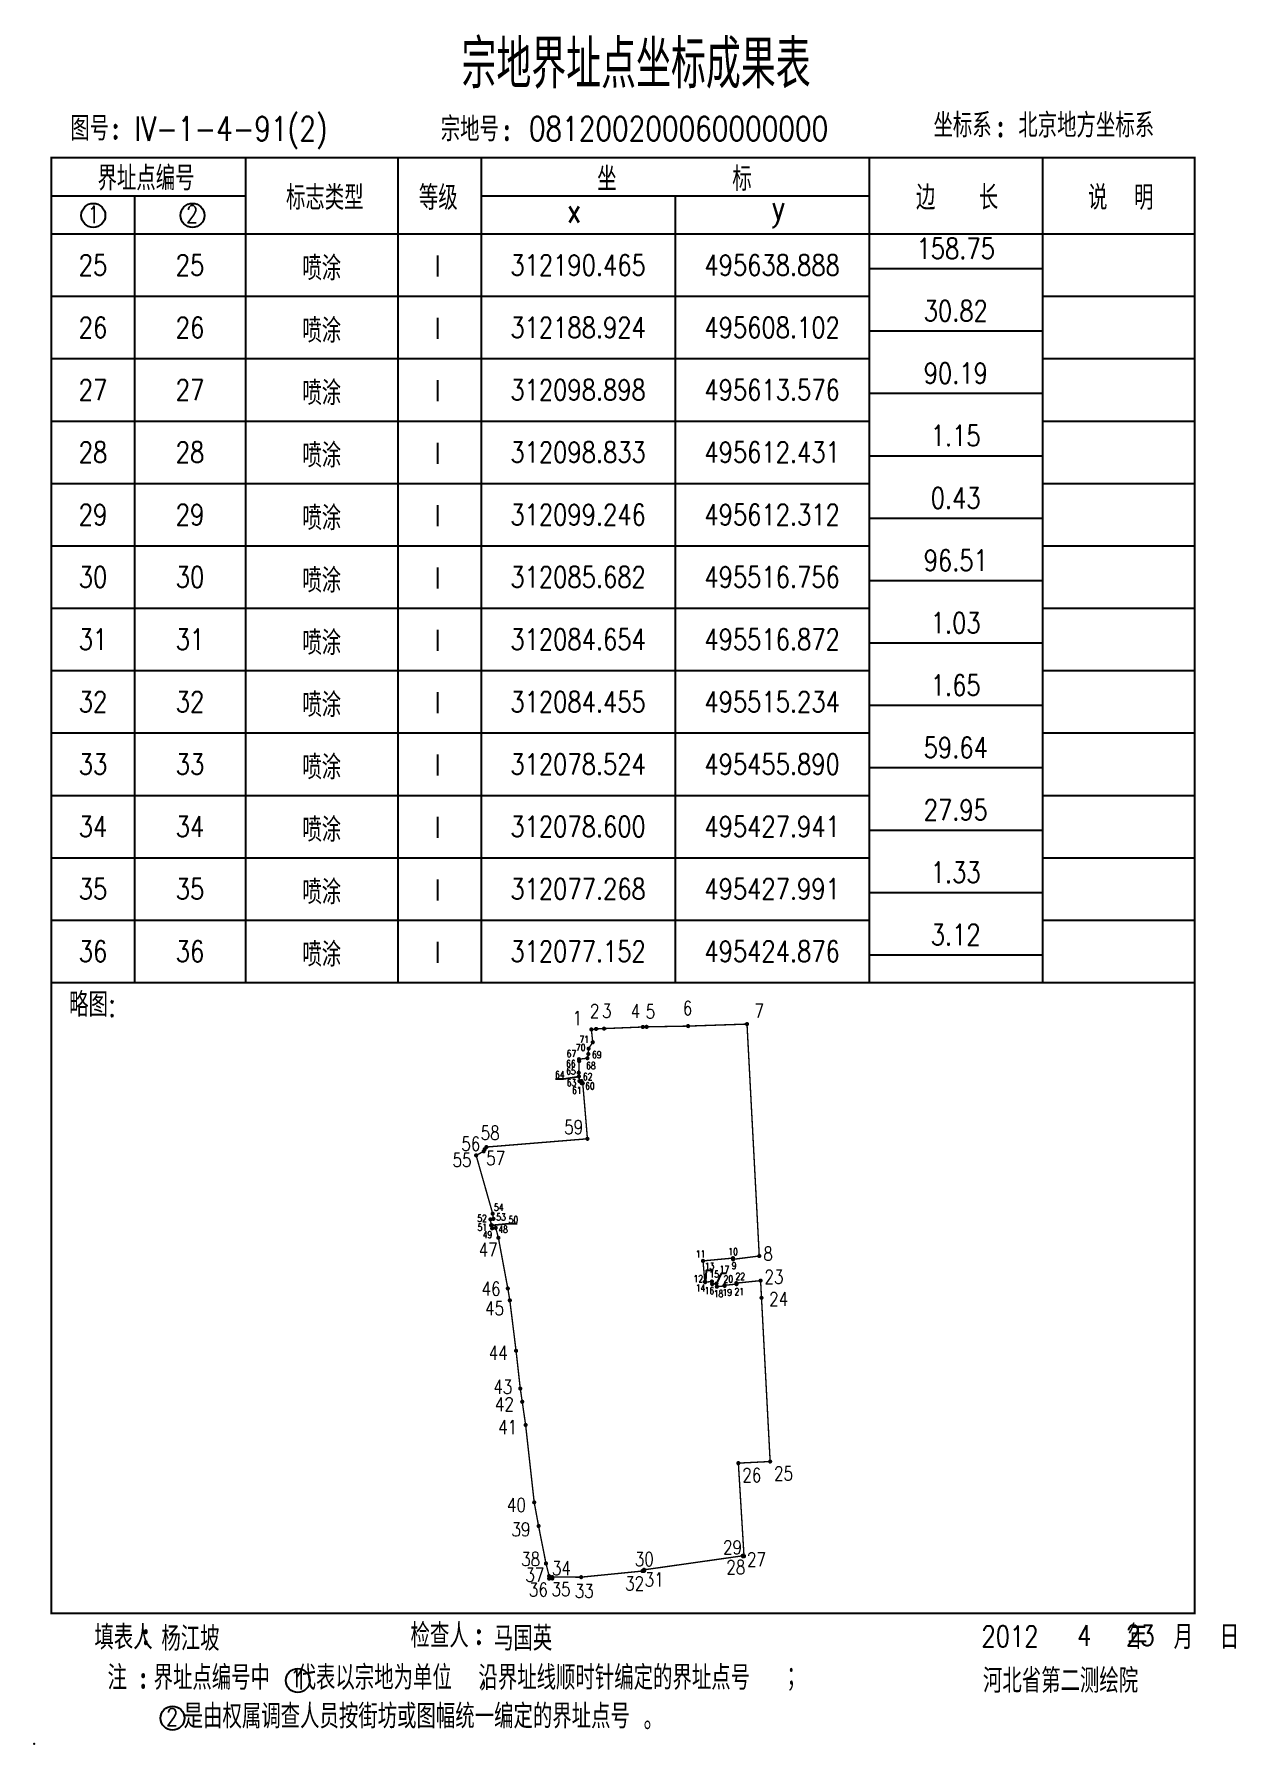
# Model space of a CAD drawing. Extents: x -9390 to -4743, y 24196 to 25839.
# Drawn here: x -6157.4 to -5984, y 24332.9 to 24579.6 of the extents above; entities that cross this region are included whole.
import ezdxf
from ezdxf.enums import TextEntityAlignment as Align

# ---------------------------------------------------------------- set-up
doc = ezdxf.new("R2010")
doc.units = 0
doc.header["$MEASUREMENT"] = 0
doc.layers.get('0').update_dxf_attribs({"linetype": 'CONTINUOUS'})
doc.layers.add('JZD', color=1, linetype='CONTINUOUS')
doc.layers.add('ZJ', color=7, linetype='CONTINUOUS')
doc.styles.add('1', font='romand.shx', dxfattribs={"width": 0.8, "bigfont": 'hzfs.shx'})
doc.styles.add('HZ', font='rs', dxfattribs={"width": 0.8, "bigfont": 'hztxt'})
doc.styles.add('KHZ', font='rd.shx', dxfattribs={"width": 0.8, "bigfont": 'khz.shx'})

msp = doc.modelspace()

# ---------------------------------------------------------------- linework, layer by layer
at = {"linetype": 'CONTINUOUS', "const_width": 0.3, "flags": 128}
msp.add_lwpolyline([(-6154.9, 24561.76), (-6154.9, 24351.76), (-5989.9, 24351.76), (-5989.9, 24561.76)], close=True, dxfattribs=at)
msp.add_lwpolyline([(-6154.9, 24561.76), (-6154.9, 24351.76), (-5989.9, 24351.76), (-5989.9, 24561.76)], close=True, dxfattribs=at)
at = {"linetype": 'CONTINUOUS', "flags": 128}
for points in [[(-6126.9, 24561.76), (-6126.9, 24442.76)], [(-6126.9, 24561.76), (-6126.9, 24442.76)], [(-6126.9, 24561.76), (-6126.9, 24442.76)], [(-6126.9, 24561.76), (-6126.9, 24442.76)], [(-6104.9, 24561.76), (-6104.9, 24442.76)], [(-6104.9, 24561.76), (-6104.9, 24442.76)], [(-6104.9, 24561.76), (-6104.9, 24442.76)], [(-6104.9, 24561.76), (-6104.9, 24442.76)], [(-6092.9, 24561.76), (-6092.9, 24442.76)], [(-6092.9, 24561.76), (-6092.9, 24442.76)], [(-6092.9, 24561.76), (-6092.9, 24442.76)], [(-6092.9, 24561.76), (-6092.9, 24442.76)], [(-6036.9, 24561.76), (-6036.9, 24442.76)], [(-6036.9, 24561.76), (-6036.9, 24442.76)], [(-6036.9, 24561.76), (-6036.9, 24442.76)], [(-6036.9, 24561.76), (-6036.9, 24442.76)], [(-6011.9, 24561.76), (-6011.9, 24442.76)], [(-6011.9, 24561.76), (-6011.9, 24442.76)], [(-6011.9, 24561.76), (-6011.9, 24442.76)], [(-6011.9, 24561.76), (-6011.9, 24442.76)], [(-6154.9, 24556.26), (-6126.9, 24556.26)], [(-6154.9, 24556.26), (-6126.9, 24556.26)], [(-6142.9, 24556.26), (-6142.9, 24442.76)], [(-6142.9, 24556.26), (-6142.9, 24442.76)], [(-6142.9, 24556.26), (-6142.9, 24442.76)], [(-6142.9, 24556.26), (-6142.9, 24442.76)], [(-6092.9, 24556.26), (-6036.9, 24556.26)], [(-6092.9, 24556.26), (-6036.9, 24556.26)], [(-6064.9, 24556.26), (-6064.9, 24442.76)], [(-6064.9, 24556.26), (-6064.9, 24442.76)], [(-6064.9, 24556.26), (-6064.9, 24442.76)], [(-6064.9, 24556.26), (-6064.9, 24442.76)], [(-6154.9, 24550.76), (-5989.9, 24550.76)], [(-6154.9, 24550.76), (-5989.9, 24550.76)], [(-6036.9, 24545.76), (-6011.9, 24545.76)], [(-6036.9, 24545.76), (-6011.9, 24545.76)], [(-6154.9, 24541.76), (-6036.9, 24541.76)], [(-6154.9, 24541.76), (-6036.9, 24541.76)], [(-6011.9, 24541.76), (-5989.9, 24541.76)], [(-6011.9, 24541.76), (-5989.9, 24541.76)], [(-6036.9, 24536.76), (-6011.9, 24536.76)], [(-6036.9, 24536.76), (-6011.9, 24536.76)], [(-6154.9, 24532.76), (-6036.9, 24532.76)], [(-6154.9, 24532.76), (-6036.9, 24532.76)], [(-6011.9, 24532.76), (-5989.9, 24532.76)], [(-6011.9, 24532.76), (-5989.9, 24532.76)], [(-6036.9, 24527.76), (-6011.9, 24527.76)], [(-6036.9, 24527.76), (-6011.9, 24527.76)], [(-6154.9, 24523.76), (-6036.9, 24523.76)], [(-6154.9, 24523.76), (-6036.9, 24523.76)], [(-6011.9, 24523.76), (-5989.9, 24523.76)], [(-6011.9, 24523.76), (-5989.9, 24523.76)], [(-6036.9, 24518.76), (-6011.9, 24518.76)], [(-6036.9, 24518.76), (-6011.9, 24518.76)], [(-6154.9, 24514.76), (-6036.9, 24514.76)], [(-6154.9, 24514.76), (-6036.9, 24514.76)], [(-6011.9, 24514.76), (-5989.9, 24514.76)], [(-6011.9, 24514.76), (-5989.9, 24514.76)], [(-6036.9, 24509.76), (-6011.9, 24509.76)], [(-6036.9, 24509.76), (-6011.9, 24509.76)], [(-6154.9, 24505.76), (-6036.9, 24505.76)], [(-6154.9, 24505.76), (-6036.9, 24505.76)], [(-6011.9, 24505.76), (-5989.9, 24505.76)], [(-6011.9, 24505.76), (-5989.9, 24505.76)], [(-6036.9, 24500.76), (-6011.9, 24500.76)], [(-6036.9, 24500.76), (-6011.9, 24500.76)], [(-6154.9, 24496.76), (-6036.9, 24496.76)], [(-6154.9, 24496.76), (-6036.9, 24496.76)], [(-6011.9, 24496.76), (-5989.9, 24496.76)], [(-6011.9, 24496.76), (-5989.9, 24496.76)], [(-6036.9, 24491.76), (-6011.9, 24491.76)], [(-6036.9, 24491.76), (-6011.9, 24491.76)], [(-6154.9, 24487.76), (-6036.9, 24487.76)], [(-6154.9, 24487.76), (-6036.9, 24487.76)], [(-6011.9, 24487.76), (-5989.9, 24487.76)], [(-6011.9, 24487.76), (-5989.9, 24487.76)], [(-6036.9, 24482.76), (-6011.9, 24482.76)], [(-6036.9, 24482.76), (-6011.9, 24482.76)], [(-6154.9, 24478.76), (-6036.9, 24478.76)], [(-6154.9, 24478.76), (-6036.9, 24478.76)], [(-6011.9, 24478.76), (-5989.9, 24478.76)], [(-6011.9, 24478.76), (-5989.9, 24478.76)], [(-6036.9, 24473.76), (-6011.9, 24473.76)], [(-6036.9, 24473.76), (-6011.9, 24473.76)], [(-6154.9, 24469.76), (-6036.9, 24469.76)], [(-6154.9, 24469.76), (-6036.9, 24469.76)], [(-6011.9, 24469.76), (-5989.9, 24469.76)], [(-6011.9, 24469.76), (-5989.9, 24469.76)], [(-6036.9, 24464.76), (-6011.9, 24464.76)], [(-6036.9, 24464.76), (-6011.9, 24464.76)], [(-6154.9, 24460.76), (-6036.9, 24460.76)], [(-6154.9, 24460.76), (-6036.9, 24460.76)], [(-6011.9, 24460.76), (-5989.9, 24460.76)], [(-6011.9, 24460.76), (-5989.9, 24460.76)], [(-6036.9, 24455.76), (-6011.9, 24455.76)], [(-6036.9, 24455.76), (-6011.9, 24455.76)], [(-6154.9, 24451.76), (-6036.9, 24451.76)], [(-6154.9, 24451.76), (-6036.9, 24451.76)], [(-6011.9, 24451.76), (-5989.9, 24451.76)], [(-6011.9, 24451.76), (-5989.9, 24451.76)], [(-6036.9, 24446.76), (-6011.9, 24446.76)], [(-6036.9, 24446.76), (-6011.9, 24446.76)], [(-6154.9, 24442.76), (-5989.9, 24442.76)], [(-6154.9, 24442.76), (-5989.9, 24442.76)], [(-6060.47, 24399.64), (-6060.37, 24401.24), (-6059.38, 24401.24)], [(-6057.49, 24400.79), (-6058.27, 24400.79), (-6058.93, 24399.32)]]:
    msp.add_lwpolyline(points, dxfattribs=at)
at = {"color": 7, "linetype": 'CONTINUOUS', "const_width": 0.3, "flags": 128}
for points in [[(-6077.13, 24435.98, 1), (-6076.83, 24435.98, 1)], [(-6077.13, 24435.98, 1), (-6076.83, 24435.98, 1)], [(-6077.13, 24435.98, 1), (-6076.83, 24435.98, 1)], [(-6077.13, 24435.98, 1), (-6076.83, 24435.98, 1)], [(-6076.45, 24436.06, 1), (-6076.15, 24436.06, 1)], [(-6076.45, 24436.06, 1), (-6076.15, 24436.06, 1)], [(-6076.45, 24436.06, 1), (-6076.15, 24436.06, 1)], [(-6076.45, 24436.06, 1), (-6076.15, 24436.06, 1)], [(-6075.3, 24436.11, 1), (-6075, 24436.11, 1)], [(-6075.3, 24436.11, 1), (-6075, 24436.11, 1)], [(-6075.3, 24436.11, 1), (-6075, 24436.11, 1)], [(-6075.3, 24436.11, 1), (-6075, 24436.11, 1)], [(-6069.7, 24436.34, 1), (-6069.4, 24436.34, 1)], [(-6069.7, 24436.34, 1), (-6069.4, 24436.34, 1)], [(-6069.7, 24436.34, 1), (-6069.4, 24436.34, 1)], [(-6069.7, 24436.34, 1), (-6069.4, 24436.34, 1)], [(-6069.16, 24436.36, 1), (-6068.86, 24436.36, 1)], [(-6069.16, 24436.36, 1), (-6068.86, 24436.36, 1)], [(-6069.16, 24436.36, 1), (-6068.86, 24436.36, 1)], [(-6069.16, 24436.36, 1), (-6068.86, 24436.36, 1)], [(-6063.17, 24436.47, 1), (-6062.87, 24436.47, 1)], [(-6063.17, 24436.47, 1), (-6062.87, 24436.47, 1)], [(-6063.17, 24436.47, 1), (-6062.87, 24436.47, 1)], [(-6063.17, 24436.47, 1), (-6062.87, 24436.47, 1)], [(-6054.67, 24436.76, 1), (-6054.37, 24436.76, 1)], [(-6054.67, 24436.76, 1), (-6054.37, 24436.76, 1)], [(-6054.67, 24436.76, 1), (-6054.37, 24436.76, 1)], [(-6054.67, 24436.76, 1), (-6054.37, 24436.76, 1)], [(-6077.57, 24432.44, 1), (-6077.27, 24432.44, 1)], [(-6077.57, 24432.44, 1), (-6077.27, 24432.44, 1)], [(-6077.57, 24432.44, 1), (-6077.27, 24432.44, 1)], [(-6077.57, 24432.44, 1), (-6077.27, 24432.44, 1)], [(-6077.53, 24433.22, 1), (-6077.23, 24433.22, 1)], [(-6077.53, 24433.22, 1), (-6077.23, 24433.22, 1)], [(-6077.53, 24433.22, 1), (-6077.23, 24433.22, 1)], [(-6077.53, 24433.22, 1), (-6077.23, 24433.22, 1)], [(-6076.93, 24434.14, 1), (-6076.63, 24434.14, 1)], [(-6076.93, 24434.14, 1), (-6076.63, 24434.14, 1)], [(-6076.93, 24434.14, 1), (-6076.63, 24434.14, 1)], [(-6076.93, 24434.14, 1), (-6076.63, 24434.14, 1)], [(-6078.95, 24429.73, 1), (-6078.65, 24429.73, 1)], [(-6078.95, 24429.73, 1), (-6078.65, 24429.73, 1)], [(-6078.95, 24429.73, 1), (-6078.65, 24429.73, 1)], [(-6078.95, 24429.73, 1), (-6078.65, 24429.73, 1)], [(-6078.92, 24431.69, 1), (-6078.62, 24431.69, 1)], [(-6078.92, 24431.69, 1), (-6078.62, 24431.69, 1)], [(-6078.92, 24431.69, 1), (-6078.62, 24431.69, 1)], [(-6078.92, 24431.69, 1), (-6078.62, 24431.69, 1)], [(-6078.89, 24431.41, 1), (-6078.59, 24431.41, 1)], [(-6078.89, 24431.41, 1), (-6078.59, 24431.41, 1)], [(-6078.89, 24431.41, 1), (-6078.59, 24431.41, 1)], [(-6078.89, 24431.41, 1), (-6078.59, 24431.41, 1)], [(-6077.7, 24431.84, 1), (-6077.4, 24431.84, 1)], [(-6077.7, 24431.84, 1), (-6077.4, 24431.84, 1)], [(-6077.7, 24431.84, 1), (-6077.4, 24431.84, 1)], [(-6077.7, 24431.84, 1), (-6077.4, 24431.84, 1)], [(-6078.93, 24429.2, 1), (-6078.63, 24429.2, 1)], [(-6078.93, 24429.2, 1), (-6078.63, 24429.2, 1)], [(-6078.93, 24429.2, 1), (-6078.63, 24429.2, 1)], [(-6078.93, 24429.2, 1), (-6078.63, 24429.2, 1)], [(-6078.85, 24428.53, 1), (-6078.55, 24428.53, 1)], [(-6078.85, 24428.53, 1), (-6078.55, 24428.53, 1)], [(-6078.85, 24428.53, 1), (-6078.55, 24428.53, 1)], [(-6078.85, 24428.53, 1), (-6078.55, 24428.53, 1)], [(-6078.56, 24428.55, 1), (-6078.26, 24428.55, 1)], [(-6078.56, 24428.55, 1), (-6078.26, 24428.55, 1)], [(-6078.56, 24428.55, 1), (-6078.26, 24428.55, 1)], [(-6078.56, 24428.55, 1), (-6078.26, 24428.55, 1)], [(-6078.52, 24428.23, 1), (-6078.22, 24428.23, 1)], [(-6078.52, 24428.23, 1), (-6078.22, 24428.23, 1)], [(-6078.52, 24428.23, 1), (-6078.22, 24428.23, 1)], [(-6078.52, 24428.23, 1), (-6078.22, 24428.23, 1)], [(-6078.37, 24428.22, 1), (-6078.07, 24428.22, 1)], [(-6078.37, 24428.22, 1), (-6078.07, 24428.22, 1)], [(-6078.37, 24428.22, 1), (-6078.07, 24428.22, 1)], [(-6078.37, 24428.22, 1), (-6078.07, 24428.22, 1)], [(-6077.7, 24420.21, 1), (-6077.4, 24420.21, 1)], [(-6077.7, 24420.21, 1), (-6077.4, 24420.21, 1)], [(-6077.7, 24420.21, 1), (-6077.4, 24420.21, 1)], [(-6077.7, 24420.21, 1), (-6077.4, 24420.21, 1)], [(-6093.76, 24417.82, 1), (-6093.46, 24417.82, 1)], [(-6093.76, 24417.82, 1), (-6093.46, 24417.82, 1)], [(-6093.76, 24417.82, 1), (-6093.46, 24417.82, 1)], [(-6093.76, 24417.82, 1), (-6093.46, 24417.82, 1)], [(-6092.68, 24418.39, 1), (-6092.38, 24418.39, 1)], [(-6092.68, 24418.39, 1), (-6092.38, 24418.39, 1)], [(-6092.68, 24418.39, 1), (-6092.38, 24418.39, 1)], [(-6092.68, 24418.39, 1), (-6092.38, 24418.39, 1)], [(-6092.52, 24418.71, 1), (-6092.22, 24418.71, 1)], [(-6092.52, 24418.71, 1), (-6092.22, 24418.71, 1)], [(-6092.52, 24418.71, 1), (-6092.22, 24418.71, 1)], [(-6092.52, 24418.71, 1), (-6092.22, 24418.71, 1)], [(-6092.28, 24419.02, 1), (-6091.98, 24419.02, 1)], [(-6092.28, 24419.02, 1), (-6091.98, 24419.02, 1)], [(-6092.28, 24419.02, 1), (-6091.98, 24419.02, 1)], [(-6092.28, 24419.02, 1), (-6091.98, 24419.02, 1)], [(-6091.69, 24408.59, 1), (-6091.39, 24408.59, 1)], [(-6091.69, 24408.59, 1), (-6091.39, 24408.59, 1)], [(-6091.69, 24408.59, 1), (-6091.39, 24408.59, 1)], [(-6091.69, 24408.59, 1), (-6091.39, 24408.59, 1)], [(-6091.59, 24407.73, 1), (-6091.29, 24407.73, 1)], [(-6091.59, 24407.73, 1), (-6091.29, 24407.73, 1)], [(-6091.59, 24407.73, 1), (-6091.29, 24407.73, 1)], [(-6091.59, 24407.73, 1), (-6091.29, 24407.73, 1)], [(-6091.5, 24407.74, 1), (-6091.2, 24407.74, 1)], [(-6091.5, 24407.74, 1), (-6091.2, 24407.74, 1)], [(-6091.5, 24407.74, 1), (-6091.2, 24407.74, 1)], [(-6091.5, 24407.74, 1), (-6091.2, 24407.74, 1)], [(-6091.37, 24409.41, 1), (-6091.07, 24409.41, 1)], [(-6091.37, 24409.41, 1), (-6091.07, 24409.41, 1)], [(-6091.37, 24409.41, 1), (-6091.07, 24409.41, 1)], [(-6091.37, 24409.41, 1), (-6091.07, 24409.41, 1)], [(-6091.26, 24408.66, 1), (-6090.96, 24408.66, 1)], [(-6091.26, 24408.66, 1), (-6090.96, 24408.66, 1)], [(-6091.26, 24408.66, 1), (-6090.96, 24408.66, 1)], [(-6091.26, 24408.66, 1), (-6090.96, 24408.66, 1)], [(-6091.45, 24407.29, 1), (-6091.15, 24407.29, 1)], [(-6091.45, 24407.29, 1), (-6091.15, 24407.29, 1)], [(-6091.45, 24407.29, 1), (-6091.15, 24407.29, 1)], [(-6091.45, 24407.29, 1), (-6091.15, 24407.29, 1)], [(-6090.93, 24407.36, 1), (-6090.63, 24407.36, 1)], [(-6090.93, 24407.36, 1), (-6090.63, 24407.36, 1)], [(-6090.93, 24407.36, 1), (-6090.63, 24407.36, 1)], [(-6090.93, 24407.36, 1), (-6090.63, 24407.36, 1)], [(-6090.55, 24405.93, 1), (-6090.25, 24405.93, 1)], [(-6090.55, 24405.93, 1), (-6090.25, 24405.93, 1)], [(-6090.55, 24405.93, 1), (-6090.25, 24405.93, 1)], [(-6090.55, 24405.93, 1), (-6090.25, 24405.93, 1)], [(-6061.02, 24402.6, 1), (-6060.72, 24402.6, 1)], [(-6061.02, 24402.6, 1), (-6060.72, 24402.6, 1)], [(-6061.02, 24402.6, 1), (-6060.72, 24402.6, 1)], [(-6061.02, 24402.6, 1), (-6060.72, 24402.6, 1)], [(-6056.69, 24403, 1), (-6056.39, 24403, 1)], [(-6056.69, 24403, 1), (-6056.39, 24403, 1)], [(-6056.69, 24403, 1), (-6056.39, 24403, 1)], [(-6056.69, 24403, 1), (-6056.39, 24403, 1)], [(-6056.68, 24402.82, 1), (-6056.38, 24402.82, 1)], [(-6056.68, 24402.82, 1), (-6056.38, 24402.82, 1)], [(-6056.68, 24402.82, 1), (-6056.38, 24402.82, 1)], [(-6056.68, 24402.82, 1), (-6056.38, 24402.82, 1)], [(-6052.9, 24403.3, 1), (-6052.6, 24403.3, 1)], [(-6052.9, 24403.3, 1), (-6052.6, 24403.3, 1)], [(-6052.9, 24403.3, 1), (-6052.6, 24403.3, 1)], [(-6052.9, 24403.3, 1), (-6052.6, 24403.3, 1)], [(-6089.19, 24398.62, 1), (-6088.89, 24398.62, 1)], [(-6089.19, 24398.62, 1), (-6088.89, 24398.62, 1)], [(-6089.19, 24398.62, 1), (-6088.89, 24398.62, 1)], [(-6089.19, 24398.62, 1), (-6088.89, 24398.62, 1)], [(-6060.76, 24399.58, 1), (-6060.46, 24399.58, 1)], [(-6060.76, 24399.58, 1), (-6060.46, 24399.58, 1)], [(-6060.76, 24399.58, 1), (-6060.46, 24399.58, 1)], [(-6060.76, 24399.58, 1), (-6060.46, 24399.58, 1)], [(-6060.72, 24399.59, 1), (-6060.42, 24399.59, 1)], [(-6060.72, 24399.59, 1), (-6060.42, 24399.59, 1)], [(-6060.72, 24399.59, 1), (-6060.42, 24399.59, 1)], [(-6060.72, 24399.59, 1), (-6060.42, 24399.59, 1)], [(-6060.72, 24399.53, 1), (-6060.42, 24399.53, 1)], [(-6060.72, 24399.53, 1), (-6060.42, 24399.53, 1)], [(-6060.72, 24399.53, 1), (-6060.42, 24399.53, 1)], [(-6060.72, 24399.53, 1), (-6060.42, 24399.53, 1)], [(-6059.73, 24399.62, 1), (-6059.43, 24399.62, 1)], [(-6059.73, 24399.62, 1), (-6059.43, 24399.62, 1)], [(-6059.73, 24399.62, 1), (-6059.43, 24399.62, 1)], [(-6059.73, 24399.62, 1), (-6059.43, 24399.62, 1)], [(-6059.7, 24399.25, 1), (-6059.4, 24399.25, 1)], [(-6059.7, 24399.25, 1), (-6059.4, 24399.25, 1)], [(-6059.7, 24399.25, 1), (-6059.4, 24399.25, 1)], [(-6059.7, 24399.25, 1), (-6059.4, 24399.25, 1)], [(-6059.08, 24399.32, 1), (-6058.78, 24399.32, 1)], [(-6059.08, 24399.32, 1), (-6058.78, 24399.32, 1)], [(-6059.08, 24399.32, 1), (-6058.78, 24399.32, 1)], [(-6059.08, 24399.32, 1), (-6058.78, 24399.32, 1)], [(-6059.02, 24398.87, 1), (-6058.72, 24398.87, 1)], [(-6059.02, 24398.87, 1), (-6058.72, 24398.87, 1)], [(-6059.02, 24398.87, 1), (-6058.72, 24398.87, 1)], [(-6059.02, 24398.87, 1), (-6058.72, 24398.87, 1)], [(-6057.91, 24399.08, 1), (-6057.61, 24399.08, 1)], [(-6057.91, 24399.08, 1), (-6057.61, 24399.08, 1)], [(-6057.91, 24399.08, 1), (-6057.61, 24399.08, 1)], [(-6057.91, 24399.08, 1), (-6057.61, 24399.08, 1)], [(-6057.9, 24398.99, 1), (-6057.6, 24398.99, 1)], [(-6057.9, 24398.99, 1), (-6057.6, 24398.99, 1)], [(-6057.9, 24398.99, 1), (-6057.6, 24398.99, 1)], [(-6057.9, 24398.99, 1), (-6057.6, 24398.99, 1)], [(-6056.21, 24399.39, 1), (-6055.91, 24399.39, 1)], [(-6056.21, 24399.39, 1), (-6055.91, 24399.39, 1)], [(-6056.21, 24399.39, 1), (-6055.91, 24399.39, 1)], [(-6056.21, 24399.39, 1), (-6055.91, 24399.39, 1)], [(-6056.19, 24399.24, 1), (-6055.89, 24399.24, 1)], [(-6056.19, 24399.24, 1), (-6055.89, 24399.24, 1)], [(-6056.19, 24399.24, 1), (-6055.89, 24399.24, 1)], [(-6056.19, 24399.24, 1), (-6055.89, 24399.24, 1)], [(-6052.71, 24399.75, 1), (-6052.41, 24399.75, 1)], [(-6052.71, 24399.75, 1), (-6052.41, 24399.75, 1)], [(-6052.71, 24399.75, 1), (-6052.41, 24399.75, 1)], [(-6052.71, 24399.75, 1), (-6052.41, 24399.75, 1)], [(-6088.9, 24396.9, 1), (-6088.6, 24396.9, 1)], [(-6088.9, 24396.9, 1), (-6088.6, 24396.9, 1)], [(-6088.9, 24396.9, 1), (-6088.6, 24396.9, 1)], [(-6088.9, 24396.9, 1), (-6088.6, 24396.9, 1)], [(-6052.58, 24397.27, 1), (-6052.28, 24397.27, 1)], [(-6052.58, 24397.27, 1), (-6052.28, 24397.27, 1)], [(-6052.58, 24397.27, 1), (-6052.28, 24397.27, 1)], [(-6052.58, 24397.27, 1), (-6052.28, 24397.27, 1)], [(-6088, 24389.63, 1), (-6087.7, 24389.63, 1)], [(-6088, 24389.63, 1), (-6087.7, 24389.63, 1)], [(-6088, 24389.63, 1), (-6087.7, 24389.63, 1)], [(-6088, 24389.63, 1), (-6087.7, 24389.63, 1)], [(-6087.39, 24384.18, 1), (-6087.09, 24384.18, 1)], [(-6087.39, 24384.18, 1), (-6087.09, 24384.18, 1)], [(-6087.39, 24384.18, 1), (-6087.09, 24384.18, 1)], [(-6087.39, 24384.18, 1), (-6087.09, 24384.18, 1)], [(-6087.11, 24382.28, 1), (-6086.81, 24382.28, 1)], [(-6087.11, 24382.28, 1), (-6086.81, 24382.28, 1)], [(-6087.11, 24382.28, 1), (-6086.81, 24382.28, 1)], [(-6087.11, 24382.28, 1), (-6086.81, 24382.28, 1)], [(-6086.62, 24378.93, 1), (-6086.32, 24378.93, 1)], [(-6086.62, 24378.93, 1), (-6086.32, 24378.93, 1)], [(-6086.62, 24378.93, 1), (-6086.32, 24378.93, 1)], [(-6086.62, 24378.93, 1), (-6086.32, 24378.93, 1)], [(-6055.92, 24373.42, 1), (-6055.62, 24373.42, 1)], [(-6055.92, 24373.42, 1), (-6055.62, 24373.42, 1)], [(-6055.92, 24373.42, 1), (-6055.62, 24373.42, 1)], [(-6055.92, 24373.42, 1), (-6055.62, 24373.42, 1)], [(-6051.33, 24373.65, 1), (-6051.03, 24373.65, 1)], [(-6051.33, 24373.65, 1), (-6051.03, 24373.65, 1)], [(-6051.33, 24373.65, 1), (-6051.03, 24373.65, 1)], [(-6051.33, 24373.65, 1), (-6051.03, 24373.65, 1)], [(-6085.38, 24367.76, 1), (-6085.08, 24367.76, 1)], [(-6085.38, 24367.76, 1), (-6085.08, 24367.76, 1)], [(-6085.38, 24367.76, 1), (-6085.08, 24367.76, 1)], [(-6085.38, 24367.76, 1), (-6085.08, 24367.76, 1)], [(-6084.75, 24364.35, 1), (-6084.45, 24364.35, 1)], [(-6084.75, 24364.35, 1), (-6084.45, 24364.35, 1)], [(-6084.75, 24364.35, 1), (-6084.45, 24364.35, 1)], [(-6084.75, 24364.35, 1), (-6084.45, 24364.35, 1)], [(-6083.68, 24358.94, 1), (-6083.38, 24358.94, 1)], [(-6083.68, 24358.94, 1), (-6083.38, 24358.94, 1)], [(-6083.68, 24358.94, 1), (-6083.38, 24358.94, 1)], [(-6083.68, 24358.94, 1), (-6083.38, 24358.94, 1)], [(-6055.29, 24360.05, 1), (-6054.99, 24360.05, 1)], [(-6055.29, 24360.05, 1), (-6054.99, 24360.05, 1)], [(-6055.29, 24360.05, 1), (-6054.99, 24360.05, 1)], [(-6055.29, 24360.05, 1), (-6054.99, 24360.05, 1)], [(-6055.27, 24359.99, 1), (-6054.97, 24359.99, 1)], [(-6055.27, 24359.99, 1), (-6054.97, 24359.99, 1)], [(-6055.27, 24359.99, 1), (-6054.97, 24359.99, 1)], [(-6055.27, 24359.99, 1), (-6054.97, 24359.99, 1)], [(-6055.1, 24360, 1), (-6054.8, 24360, 1)], [(-6055.1, 24360, 1), (-6054.8, 24360, 1)], [(-6055.1, 24360, 1), (-6054.8, 24360, 1)], [(-6055.1, 24360, 1), (-6054.8, 24360, 1)], [(-6083.23, 24357.13, 1), (-6082.93, 24357.13, 1)], [(-6083.23, 24357.13, 1), (-6082.93, 24357.13, 1)], [(-6083.23, 24357.13, 1), (-6082.93, 24357.13, 1)], [(-6083.23, 24357.13, 1), (-6082.93, 24357.13, 1)], [(-6083.22, 24356.76, 1), (-6082.92, 24356.76, 1)], [(-6083.22, 24356.76, 1), (-6082.92, 24356.76, 1)], [(-6083.22, 24356.76, 1), (-6082.92, 24356.76, 1)], [(-6083.22, 24356.76, 1), (-6082.92, 24356.76, 1)], [(-6082.77, 24356.98, 1), (-6082.47, 24356.98, 1)], [(-6082.77, 24356.98, 1), (-6082.47, 24356.98, 1)], [(-6082.77, 24356.98, 1), (-6082.47, 24356.98, 1)], [(-6082.77, 24356.98, 1), (-6082.47, 24356.98, 1)], [(-6082.76, 24356.78, 1), (-6082.46, 24356.78, 1)], [(-6082.76, 24356.78, 1), (-6082.46, 24356.78, 1)], [(-6082.76, 24356.78, 1), (-6082.46, 24356.78, 1)], [(-6082.76, 24356.78, 1), (-6082.46, 24356.78, 1)], [(-6078.6, 24356.97, 1), (-6078.3, 24356.97, 1)], [(-6078.6, 24356.97, 1), (-6078.3, 24356.97, 1)], [(-6078.6, 24356.97, 1), (-6078.3, 24356.97, 1)], [(-6078.6, 24356.97, 1), (-6078.3, 24356.97, 1)], [(-6069.76, 24357.85, 1), (-6069.46, 24357.85, 1)], [(-6069.76, 24357.85, 1), (-6069.46, 24357.85, 1)], [(-6069.76, 24357.85, 1), (-6069.46, 24357.85, 1)], [(-6069.76, 24357.85, 1), (-6069.46, 24357.85, 1)], [(-6069.53, 24358.03, 1), (-6069.23, 24358.03, 1)], [(-6069.53, 24358.03, 1), (-6069.23, 24358.03, 1)], [(-6069.53, 24358.03, 1), (-6069.23, 24358.03, 1)], [(-6069.53, 24358.03, 1), (-6069.23, 24358.03, 1)], [(-6069.51, 24357.88, 1), (-6069.21, 24357.88, 1)], [(-6069.51, 24357.88, 1), (-6069.21, 24357.88, 1)], [(-6069.51, 24357.88, 1), (-6069.21, 24357.88, 1)], [(-6069.51, 24357.88, 1), (-6069.21, 24357.88, 1)]]:
    msp.add_lwpolyline(points, format="xyb", close=True, dxfattribs=at)
at = {"color": 7, "linetype": 'CONTINUOUS', "const_width": 0.2, "flags": 128}
for points in [[(-6076.98, 24435.98), (-6076.3, 24436.06)], [(-6076.98, 24435.98), (-6076.3, 24436.06)], [(-6076.78, 24434.14), (-6076.98, 24435.98)], [(-6076.78, 24434.14), (-6076.98, 24435.98)], [(-6076.3, 24436.06), (-6075.15, 24436.11)], [(-6076.3, 24436.06), (-6075.15, 24436.11)], [(-6075.15, 24436.11), (-6069.55, 24436.34)], [(-6075.15, 24436.11), (-6069.55, 24436.34)], [(-6069.55, 24436.34), (-6069.01, 24436.36)], [(-6069.55, 24436.34), (-6069.01, 24436.36)], [(-6069.01, 24436.36), (-6063.02, 24436.47)], [(-6069.01, 24436.36), (-6063.02, 24436.47)], [(-6063.02, 24436.47), (-6054.52, 24436.76)], [(-6063.02, 24436.47), (-6054.52, 24436.76)], [(-6054.52, 24436.76), (-6052.75, 24403.3)], [(-6054.52, 24436.76), (-6052.75, 24403.3)], [(-6077.55, 24431.84), (-6077.42, 24432.44)], [(-6077.55, 24431.84), (-6077.42, 24432.44)], [(-6077.42, 24432.44), (-6077.38, 24433.22)], [(-6077.42, 24432.44), (-6077.38, 24433.22)], [(-6077.38, 24433.22), (-6076.78, 24434.14)], [(-6077.38, 24433.22), (-6076.78, 24434.14)], [(-6078.8, 24429.73), (-6078.74, 24431.41)], [(-6078.8, 24429.73), (-6078.74, 24431.41)], [(-6078.77, 24431.69), (-6077.55, 24431.84)], [(-6078.77, 24431.69), (-6077.55, 24431.84)], [(-6078.74, 24431.41), (-6078.77, 24431.69)], [(-6078.74, 24431.41), (-6078.77, 24431.69)], [(-6078.78, 24429.2), (-6078.8, 24429.73)], [(-6078.78, 24429.2), (-6078.8, 24429.73)], [(-6078.7, 24428.53), (-6078.78, 24429.2)], [(-6078.7, 24428.53), (-6078.78, 24429.2)], [(-6078.41, 24428.55), (-6078.7, 24428.53)], [(-6078.41, 24428.55), (-6078.7, 24428.53)], [(-6078.37, 24428.23), (-6078.41, 24428.55)], [(-6078.37, 24428.23), (-6078.41, 24428.55)], [(-6078.22, 24428.22), (-6078.37, 24428.23)], [(-6078.22, 24428.22), (-6078.37, 24428.23)], [(-6077.55, 24420.21), (-6078.22, 24428.22)], [(-6077.55, 24420.21), (-6078.22, 24428.22)], [(-6092.13, 24419.02), (-6077.55, 24420.21)], [(-6092.13, 24419.02), (-6077.55, 24420.21)], [(-6093.61, 24417.82), (-6092.53, 24418.39)], [(-6093.61, 24417.82), (-6092.53, 24418.39)], [(-6091.22, 24409.41), (-6093.61, 24417.82)], [(-6091.22, 24409.41), (-6093.61, 24417.82)], [(-6092.53, 24418.39), (-6092.37, 24418.71)], [(-6092.53, 24418.39), (-6092.37, 24418.71)], [(-6092.37, 24418.71), (-6092.13, 24419.02)], [(-6092.37, 24418.71), (-6092.13, 24419.02)], [(-6091.54, 24408.59), (-6091.11, 24408.66)], [(-6091.54, 24408.59), (-6091.11, 24408.66)], [(-6091.44, 24407.73), (-6091.54, 24408.59)], [(-6091.44, 24407.73), (-6091.54, 24408.59)], [(-6091.35, 24407.74), (-6091.44, 24407.73)], [(-6091.35, 24407.74), (-6091.44, 24407.73)], [(-6091.3, 24407.29), (-6091.35, 24407.74)], [(-6091.3, 24407.29), (-6091.35, 24407.74)], [(-6091.11, 24408.66), (-6091.22, 24409.41)], [(-6091.11, 24408.66), (-6091.22, 24409.41)], [(-6090.78, 24407.36), (-6091.3, 24407.29)], [(-6090.78, 24407.36), (-6091.3, 24407.29)], [(-6090.4, 24405.93), (-6090.78, 24407.36)], [(-6090.4, 24405.93), (-6090.78, 24407.36)], [(-6089.04, 24398.62), (-6090.4, 24405.93)], [(-6089.04, 24398.62), (-6090.4, 24405.93)], [(-6056.54, 24403), (-6060.87, 24402.6)], [(-6056.54, 24403), (-6060.87, 24402.6)], [(-6056.53, 24402.82), (-6056.54, 24403)], [(-6056.53, 24402.82), (-6056.54, 24403)], [(-6052.75, 24403.3), (-6056.53, 24402.82)], [(-6052.75, 24403.3), (-6056.53, 24402.82)], [(-6060.87, 24402.6), (-6060.61, 24399.58)], [(-6060.87, 24402.6), (-6060.61, 24399.58)], [(-6088.75, 24396.9), (-6089.04, 24398.62)], [(-6088.75, 24396.9), (-6089.04, 24398.62)], [(-6060.61, 24399.58), (-6060.57, 24399.59)], [(-6060.61, 24399.58), (-6060.57, 24399.59)], [(-6060.57, 24399.53), (-6059.58, 24399.62)], [(-6060.57, 24399.53), (-6059.58, 24399.62)], [(-6060.57, 24399.59), (-6060.57, 24399.53)], [(-6060.57, 24399.59), (-6060.57, 24399.53)], [(-6059.58, 24399.62), (-6059.55, 24399.25)], [(-6059.58, 24399.62), (-6059.55, 24399.25)], [(-6059.55, 24399.25), (-6058.93, 24399.32)], [(-6059.55, 24399.25), (-6058.93, 24399.32)], [(-6058.93, 24399.32), (-6058.87, 24398.87)], [(-6058.93, 24399.32), (-6058.87, 24398.87)], [(-6058.87, 24398.87), (-6057.75, 24398.99)], [(-6058.87, 24398.87), (-6057.75, 24398.99)], [(-6057.76, 24399.08), (-6056.04, 24399.24)], [(-6057.76, 24399.08), (-6056.04, 24399.24)], [(-6057.75, 24398.99), (-6057.76, 24399.08)], [(-6057.75, 24398.99), (-6057.76, 24399.08)], [(-6056.06, 24399.39), (-6052.56, 24399.75)], [(-6056.06, 24399.39), (-6052.56, 24399.75)], [(-6056.04, 24399.24), (-6056.06, 24399.39)], [(-6056.04, 24399.24), (-6056.06, 24399.39)], [(-6052.56, 24399.75), (-6052.43, 24397.27)], [(-6052.56, 24399.75), (-6052.43, 24397.27)], [(-6087.85, 24389.63), (-6088.75, 24396.9)], [(-6087.85, 24389.63), (-6088.75, 24396.9)], [(-6052.43, 24397.27), (-6051.18, 24373.65)], [(-6052.43, 24397.27), (-6051.18, 24373.65)], [(-6087.24, 24384.18), (-6087.85, 24389.63)], [(-6087.24, 24384.18), (-6087.85, 24389.63)], [(-6086.96, 24382.28), (-6087.24, 24384.18)], [(-6086.96, 24382.28), (-6087.24, 24384.18)], [(-6086.47, 24378.93), (-6086.96, 24382.28)], [(-6086.47, 24378.93), (-6086.96, 24382.28)], [(-6085.23, 24367.76), (-6086.47, 24378.93)], [(-6085.23, 24367.76), (-6086.47, 24378.93)], [(-6051.18, 24373.65), (-6055.77, 24373.42)], [(-6051.18, 24373.65), (-6055.77, 24373.42)], [(-6055.77, 24373.42), (-6054.95, 24360)], [(-6055.77, 24373.42), (-6054.95, 24360)], [(-6084.6, 24364.35), (-6085.23, 24367.76)], [(-6084.6, 24364.35), (-6085.23, 24367.76)], [(-6083.53, 24358.94), (-6084.6, 24364.35)], [(-6083.53, 24358.94), (-6084.6, 24364.35)], [(-6083.08, 24357.13), (-6083.53, 24358.94)], [(-6083.08, 24357.13), (-6083.53, 24358.94)], [(-6055.14, 24360.05), (-6069.38, 24358.03)], [(-6055.14, 24360.05), (-6069.38, 24358.03)], [(-6055.12, 24359.99), (-6055.14, 24360.05)], [(-6055.12, 24359.99), (-6055.14, 24360.05)], [(-6054.95, 24360), (-6055.12, 24359.99)], [(-6054.95, 24360), (-6055.12, 24359.99)], [(-6083.07, 24356.76), (-6083.08, 24357.13)], [(-6083.07, 24356.76), (-6083.08, 24357.13)], [(-6082.61, 24356.78), (-6083.07, 24356.76)], [(-6082.61, 24356.78), (-6083.07, 24356.76)], [(-6078.45, 24356.97), (-6082.62, 24356.98)], [(-6082.62, 24356.98), (-6082.61, 24356.78)], [(-6078.45, 24356.97), (-6082.62, 24356.98)], [(-6082.62, 24356.98), (-6082.61, 24356.78)], [(-6069.61, 24357.85), (-6078.45, 24356.97)], [(-6069.61, 24357.85), (-6078.45, 24356.97)], [(-6069.36, 24357.88), (-6069.61, 24357.85)], [(-6069.36, 24357.88), (-6069.61, 24357.85)], [(-6069.38, 24358.03), (-6069.36, 24357.88)], [(-6069.38, 24358.03), (-6069.36, 24357.88)]]:
    msp.add_lwpolyline(points, dxfattribs=at)
at = {"linetype": 'CONTINUOUS'}
msp.add_point((-6157.39, 24332.93), dxfattribs=at)
msp.add_point((-6157.39, 24332.93), dxfattribs=at)
at = {"layer": 'JZD', "linetype": 'CONTINUOUS', "flags": 128}
for points in [[(-6082.15, 24428.85), (-6080.98, 24428.85), (-6078.78, 24429.2)], [(-6091.35, 24407.74), (-6088.88, 24408), (-6087.67, 24408)]]:
    msp.add_lwpolyline(points, dxfattribs=at)
at = {"layer": 'ZJ', "linetype": 'CONTINUOUS'}
for centre in [(-6148.86, 24553.43), (-6148.86, 24553.43), (-6119.35, 24342.06), (-6119.35, 24342.06), (-6137.43, 24336.63), (-6137.43, 24336.63)]:
    msp.add_circle(centre, 1.73, dxfattribs=at)
at = {"layer": 'ZJ', "color": 3, "linetype": 'CONTINUOUS'}
msp.add_circle((-6134.55, 24553.43), 1.73, dxfattribs=at)
msp.add_circle((-6134.55, 24553.43), 1.73, dxfattribs=at)

# ---------------------------------------------------------------- texts
at = {"color": 7, "linetype": 'CONTINUOUS', "style": 'HZ', "width": 0.8}
for s, p in [('IV-1-4-91(2)', (-6142.9, 24564.19)), ('IV-1-4-91(2)', (-6142.9, 24564.19)), ('081200200060000000', (-6086, 24564.19))]:
    msp.add_text(s, height=3.5, dxfattribs=at).set_placement(p)
for s, height, p in [('158.75', 3, (-6024.4, 24548.66)), ('158.75', 3, (-6024.4, 24548.66)), ('25', 3, (-6148.9, 24546.26)), ('25', 3, (-6148.9, 24546.26)), ('25', 3, (-6134.9, 24546.26)), ('25', 3, (-6134.9, 24546.26)), ('312190.465', 3, (-6078.9, 24546.26)), ('312190.465', 3, (-6078.9, 24546.26)), ('495638.888', 3, (-6050.9, 24546.26)), ('495638.888', 3, (-6050.9, 24546.26)), ('30.82', 3, (-6024.4, 24539.66)), ('30.82', 3, (-6024.4, 24539.66)), ('26', 3, (-6148.9, 24537.26)), ('26', 3, (-6148.9, 24537.26)), ('26', 3, (-6134.9, 24537.26)), ('26', 3, (-6134.9, 24537.26)), ('312188.924', 3, (-6078.9, 24537.26)), ('312188.924', 3, (-6078.9, 24537.26)), ('495608.102', 3, (-6050.9, 24537.26)), ('495608.102', 3, (-6050.9, 24537.26)), ('90.19', 3, (-6024.4, 24530.66)), ('90.19', 3, (-6024.4, 24530.66)), ('27', 3, (-6148.9, 24528.26)), ('27', 3, (-6148.9, 24528.26)), ('27', 3, (-6134.9, 24528.26)), ('27', 3, (-6134.9, 24528.26)), ('312098.898', 3, (-6078.9, 24528.26)), ('312098.898', 3, (-6078.9, 24528.26)), ('495613.576', 3, (-6050.9, 24528.26)), ('495613.576', 3, (-6050.9, 24528.26)), ('1.15', 3, (-6024.4, 24521.66)), ('1.15', 3, (-6024.4, 24521.66)), ('28', 3, (-6148.9, 24519.26)), ('28', 3, (-6148.9, 24519.26)), ('28', 3, (-6134.9, 24519.26)), ('28', 3, (-6134.9, 24519.26)), ('312098.833', 3, (-6078.9, 24519.26)), ('312098.833', 3, (-6078.9, 24519.26)), ('495612.431', 3, (-6050.9, 24519.26)), ('495612.431', 3, (-6050.9, 24519.26)), ('0.43', 3, (-6024.4, 24512.66)), ('0.43', 3, (-6024.4, 24512.66)), ('29', 3, (-6148.9, 24510.26)), ('29', 3, (-6148.9, 24510.26)), ('29', 3, (-6134.9, 24510.26)), ('29', 3, (-6134.9, 24510.26)), ('312099.246', 3, (-6078.9, 24510.26)), ('312099.246', 3, (-6078.9, 24510.26)), ('495612.312', 3, (-6050.9, 24510.26)), ('495612.312', 3, (-6050.9, 24510.26)), ('96.51', 3, (-6024.4, 24503.66)), ('96.51', 3, (-6024.4, 24503.66)), ('30', 3, (-6148.9, 24501.26)), ('30', 3, (-6148.9, 24501.26)), ('30', 3, (-6134.9, 24501.26)), ('30', 3, (-6134.9, 24501.26)), ('312085.682', 3, (-6078.9, 24501.26)), ('312085.682', 3, (-6078.9, 24501.26)), ('495516.756', 3, (-6050.9, 24501.26)), ('495516.756', 3, (-6050.9, 24501.26)), ('1.03', 3, (-6024.4, 24494.66)), ('1.03', 3, (-6024.4, 24494.66)), ('31', 3, (-6148.9, 24492.26)), ('31', 3, (-6148.9, 24492.26)), ('31', 3, (-6134.9, 24492.26)), ('31', 3, (-6134.9, 24492.26)), ('312084.654', 3, (-6078.9, 24492.26)), ('312084.654', 3, (-6078.9, 24492.26)), ('495516.872', 3, (-6050.9, 24492.26)), ('495516.872', 3, (-6050.9, 24492.26)), ('1.65', 3, (-6024.4, 24485.66)), ('1.65', 3, (-6024.4, 24485.66)), ('32', 3, (-6148.9, 24483.26)), ('32', 3, (-6148.9, 24483.26)), ('32', 3, (-6134.9, 24483.26)), ('32', 3, (-6134.9, 24483.26)), ('312084.455', 3, (-6078.9, 24483.26)), ('312084.455', 3, (-6078.9, 24483.26)), ('495515.234', 3, (-6050.9, 24483.26)), ('495515.234', 3, (-6050.9, 24483.26)), ('59.64', 3, (-6024.4, 24476.66)), ('59.64', 3, (-6024.4, 24476.66)), ('33', 3, (-6148.9, 24474.26)), ('33', 3, (-6148.9, 24474.26)), ('33', 3, (-6134.9, 24474.26)), ('33', 3, (-6134.9, 24474.26)), ('312078.524', 3, (-6078.9, 24474.26)), ('312078.524', 3, (-6078.9, 24474.26)), ('495455.890', 3, (-6050.9, 24474.26)), ('495455.890', 3, (-6050.9, 24474.26)), ('27.95', 3, (-6024.4, 24467.66)), ('27.95', 3, (-6024.4, 24467.66)), ('34', 3, (-6148.9, 24465.26)), ('34', 3, (-6148.9, 24465.26)), ('34', 3, (-6134.9, 24465.26)), ('34', 3, (-6134.9, 24465.26)), ('312078.600', 3, (-6078.9, 24465.26)), ('312078.600', 3, (-6078.9, 24465.26)), ('495427.941', 3, (-6050.9, 24465.26)), ('495427.941', 3, (-6050.9, 24465.26)), ('1.33', 3, (-6024.4, 24458.66)), ('1.33', 3, (-6024.4, 24458.66)), ('35', 3, (-6148.9, 24456.26)), ('35', 3, (-6148.9, 24456.26)), ('35', 3, (-6134.9, 24456.26)), ('35', 3, (-6134.9, 24456.26)), ('312077.268', 3, (-6078.9, 24456.26)), ('312077.268', 3, (-6078.9, 24456.26)), ('495427.991', 3, (-6050.9, 24456.26)), ('495427.991', 3, (-6050.9, 24456.26)), ('3.12', 3, (-6024.4, 24449.66)), ('3.12', 3, (-6024.4, 24449.66)), ('36', 3, (-6148.9, 24447.26)), ('36', 3, (-6148.9, 24447.26)), ('36', 3, (-6134.9, 24447.26)), ('36', 3, (-6134.9, 24447.26)), ('312077.152', 3, (-6078.9, 24447.26)), ('312077.152', 3, (-6078.9, 24447.26)), ('495424.876', 3, (-6050.9, 24447.26)), ('495424.876', 3, (-6050.9, 24447.26)), ('6', 2, (-6063.09, 24439.07)), ('1', 2, (-6079.02, 24437.6)), ('2', 2, (-6076.51, 24438.65)), ('3', 2, (-6074.76, 24438.68)), ('4', 2, (-6070.62, 24438.64)), ('5', 2, (-6068.45, 24438.58)), ('7', 2, (-6052.77, 24438.68)), ('71', 1, (-6078.01, 24434.56)), ('67', 1, (-6079.86, 24432.51)), ('67', 1, (-6079.86, 24432.51)), ('70', 1, (-6078.52, 24433.38)), ('69', 1, (-6076.2, 24432.36)), ('64', 1, (-6081.53, 24429.47)), ('66', 1, (-6079.94, 24431.07)), ('65', 1, (-6079.92, 24429.99)), ('68', 1, (-6077.05, 24430.77)), ('63', 1, (-6079.85, 24428.32)), ('61', 1, (-6079.07, 24427.21)), ('62', 1, (-6077.51, 24429.16)), ('60', 1, (-6077.19, 24427.81)), ('59', 2, (-6079.53, 24421.89)), ('56', 2, (-6094.38, 24419.49)), ('58', 2, (-6091.58, 24421.06)), ('55', 2, (-6095.65, 24417.16)), ('57', 2, (-6090.8, 24417.42)), ('54', 1, (-6090.34, 24410.31)), ('52', 1, (-6092.75, 24408.72)), ('51', 1, (-6092.72, 24407.45)), ('53', 1, (-6090.01, 24408.93)), ('50', 1, (-6088.23, 24408.55)), ('49', 1, (-6091.98, 24406.37)), ('48', 1, (-6089.72, 24407.14)), ('47', 2, (-6091.87, 24404.21)), ('11', 1, (-6061.22, 24403.6)), ('10', 1, (-6056.53, 24403.93)), ('8', 2, (-6051.47, 24403.64)), ('12', 1, (-6061.55, 24400.04)), ('13', 1, (-6059.93, 24401.84)), ('15', 1, (-6059.24, 24400.68)), ('17', 1, (-6057.78, 24401.37)), ('20', 1, (-6057.21, 24399.97)), ('9', 1, (-6056.38, 24401.89)), ('9', 1, (-6056.38, 24401.89)), ('22', 1, (-6055.49, 24400.35)), ('23', 2, (-6050.63, 24400.31)), ('46', 2, (-6091.46, 24398.58)), ('14', 1, (-6061.23, 24398.7)), ('16', 1, (-6059.94, 24398.31)), ('18', 1, (-6058.63, 24397.88)), ('19', 1, (-6057.37, 24398.04)), ('21', 1, (-6055.63, 24398.17)), ('24', 2, (-6049.95, 24397.1)), ('45', 2, (-6090.96, 24395.76)), ('44', 2, (-6090.43, 24389.32)), ('43', 2, (-6089.77, 24384.43)), ('42', 2, (-6089.53, 24381.91)), ('41', 2, (-6089.05, 24378.6)), ('26', 2, (-6053.83, 24371.68)), ('25', 2, (-6049.25, 24371.91)), ('40', 2, (-6087.8, 24367.38)), ('39', 2, (-6087.15, 24363.86)), ('29', 2, (-6056.61, 24361.27)), ('38', 2, (-6085.75, 24359.58)), ('34', 2, (-6081.3, 24358.26)), ('30', 2, (-6069.34, 24359.56)), ('28', 2, (-6056.14, 24358.41)), ('27', 2, (-6053.16, 24359.51)), ('37', 2, (-6085.14, 24357.3)), ('36', 2, (-6084.63, 24355.17)), ('35', 2, (-6081.36, 24355.22)), ('33', 2, (-6078.01, 24354.98)), ('32', 2, (-6070.74, 24356.05)), ('31', 2, (-6067.91, 24356.62))]:
    msp.add_text(s, height=height, dxfattribs=at).set_placement(p, align=Align.MIDDLE)
at = {"linetype": 'CONTINUOUS', "width": 0.8}
for s, height, style, p in [(':', 3, '1', (-6141.84, 24347.31)), (':', 3, '1', (-6141.84, 24347.31)), ('检查人', 3.5, 'HZ', (-6103.08, 24346.79)), ('检查人', 3.5, 'HZ', (-6103.08, 24346.79)), (':', 3, '1', (-6093.77, 24347.3)), (':', 3, '1', (-6093.77, 24347.3)), ('注  界址点编号中  代表以宗地为单位  沿界址线顺时针编定的界址点号  ', 3.5, 'HZ', (-6146.8, 24340.72)), ('注  界址点编号中  代表以宗地为单位  沿界址线顺时针编定的界址点号  ', 3.5, 'HZ', (-6146.8, 24340.72)), ('；', 3.5, '1', (-6048.84, 24340.89)), ('；', 3.5, '1', (-6048.84, 24340.89)), ('河北省第二测绘院', 3.5, 'HZ', (-6020.47, 24340.28)), ('河北省第二测绘院', 3.5, 'HZ', (-6020.47, 24340.28)), (':', 3, '1', (-6142.23, 24340.99)), (':', 3, '1', (-6142.23, 24340.99)), ('， ', 3.5, '1', (-6093.24, 24340.72)), ('， ', 3.5, '1', (-6093.24, 24340.72)), ('  是由权属调查人员按街坊或图幅统一编定的界址点号  ', 3.5, 'HZ', (-6139.66, 24335.15)), ('  是由权属调查人员按街坊或图幅统一编定的界址点号  ', 3.5, 'HZ', (-6139.66, 24335.15)), ('。', 3.5, '1', (-6069.44, 24334.94)), ('。', 3.5, '1', (-6069.44, 24334.94))]:
    msp.add_text(s, height=height, dxfattribs=dict(at, style=style)).set_placement(p)
at = {"layer": 'ZJ', "linetype": 'CONTINUOUS', "style": 'KHZ'}
msp.add_text('宗地界址点坐标成果表', height=7, dxfattribs=at).set_placement((-6070.53, 24575.63), align=Align.MIDDLE)
msp.add_text('宗地界址点坐标成果表', height=7, dxfattribs=at).set_placement((-6070.53, 24575.63), align=Align.MIDDLE)
at = {"layer": 'ZJ', "linetype": 'CONTINUOUS', "width": 0.8}
for s, height, style, p in [('宗地号 ', 3.5, 'HZ', (-6093.56, 24566.07)), ('宗地号 ', 3.5, 'HZ', (-6093.56, 24566.07)), ('坐标系  北京地方坐标系', 3.5, 'HZ', (-6011.69, 24566.61)), ('坐标系  北京地方坐标系', 3.5, 'HZ', (-6011.69, 24566.61)), ('图号 ', 3.5, 'HZ', (-6148.43, 24566.07)), ('图号 ', 3.5, 'HZ', (-6148.43, 24566.07)), (':', 3, '1', (-6145.64, 24565.99)), (':', 3, '1', (-6145.64, 24565.99)), (':', 3, '1', (-6089.17, 24565.79)), (':', 3, '1', (-6089.17, 24565.79)), (':', 3, '1', (-6017.94, 24566.29)), (':', 3, '1', (-6017.94, 24566.29)), ('界址点编号', 3.5, 'HZ', (-6141.25, 24558.97)), ('界址点编号', 3.5, 'HZ', (-6141.25, 24558.97)), ('坐        标', 3.5, 'HZ', (-6064.99, 24558.88)), ('坐        标', 3.5, 'HZ', (-6064.99, 24558.88)), ('标志类型', 3.5, 'HZ', (-6115.45, 24556.16)), ('标志类型', 3.5, 'HZ', (-6115.45, 24556.16)), ('等级', 3.5, 'HZ', (-6099.07, 24556.16)), ('等级', 3.5, 'HZ', (-6099.07, 24556.16)), ('边   长', 3.5, 'HZ', (-6024.2, 24556.16)), ('边   长', 3.5, 'HZ', (-6024.2, 24556.16)), ('说  明', 3.5, 'HZ', (-6000.59, 24556.16)), ('说  明', 3.5, 'HZ', (-6000.59, 24556.16)), ('略图:', 3.5, 'HZ', (-6148.95, 24439.75)), ('略图:', 3.5, 'HZ', (-6148.95, 24439.75)), ('23', 3, 'HZ', (-5997.75, 24348.56)), ('          年  月  日', 3.5, 'HZ', (-6001.98, 24348.53)), ('          年  月  日', 3.5, 'HZ', (-6001.98, 24348.53))]:
    msp.add_text(s, height=height, dxfattribs=dict(at, style=style)).set_placement(p, align=Align.MIDDLE)
at = {"layer": 'ZJ', "linetype": 'CONTINUOUS', "style": 'HZ', "width": 0.8}
for s, height, p in [('1', 2.5, (-6149.68, 24552.3)), ('1', 2.5, (-6149.68, 24552.3)), ('x', 3.5, (-6080.48, 24552.4)), ('x', 3.5, (-6080.48, 24552.4)), ('y', 3.5, (-6050.94, 24552.85)), ('y', 3.5, (-6050.94, 24552.85)), ('1', 2.5, (-6120.45, 24341.1)), ('1', 2.5, (-6120.45, 24341.1)), ('2', 2.5, (-6138.34, 24335.52)), ('2', 2.5, (-6138.34, 24335.52))]:
    msp.add_text(s, height=height, dxfattribs=at).set_placement(p)
at = {"layer": 'ZJ', "color": 3, "linetype": 'CONTINUOUS', "style": 'HZ', "width": 0.8}
msp.add_text('2', height=2.5, dxfattribs=at).set_placement((-6135.45, 24552.34))
msp.add_text('2', height=2.5, dxfattribs=at).set_placement((-6135.45, 24552.34))
for s, height, p in [('喷涂', 3.5, (-6115.89, 24546)), ('喷涂', 3.5, (-6115.89, 24546)), ('Ⅰ', 3.5, (-6099.16, 24546)), ('Ⅰ', 3.5, (-6099.16, 24546)), ('喷涂', 3.5, (-6115.89, 24537)), ('喷涂', 3.5, (-6115.89, 24537)), ('Ⅰ', 3.5, (-6099.16, 24537)), ('Ⅰ', 3.5, (-6099.16, 24537)), ('喷涂', 3.5, (-6115.89, 24528)), ('喷涂', 3.5, (-6115.89, 24528)), ('Ⅰ', 3.5, (-6099.16, 24528)), ('Ⅰ', 3.5, (-6099.16, 24528)), ('喷涂', 3.5, (-6115.89, 24519)), ('喷涂', 3.5, (-6115.89, 24519)), ('Ⅰ', 3.5, (-6099.16, 24519)), ('Ⅰ', 3.5, (-6099.16, 24519)), ('喷涂', 3.5, (-6115.89, 24509.96)), ('喷涂', 3.5, (-6115.89, 24509.96)), ('Ⅰ', 3.5, (-6099.16, 24510)), ('Ⅰ', 3.5, (-6099.16, 24510)), ('喷涂', 3.5, (-6115.89, 24500.96)), ('喷涂', 3.5, (-6115.89, 24500.96)), ('Ⅰ', 3.5, (-6099.16, 24501)), ('Ⅰ', 3.5, (-6099.16, 24501)), ('喷涂', 3.5, (-6115.89, 24491.96)), ('喷涂', 3.5, (-6115.89, 24491.96)), ('Ⅰ', 3.5, (-6099.16, 24492)), ('Ⅰ', 3.5, (-6099.16, 24492)), ('喷涂', 3.5, (-6115.89, 24483)), ('喷涂', 3.5, (-6115.89, 24483)), ('Ⅰ', 3.5, (-6099.16, 24483)), ('Ⅰ', 3.5, (-6099.16, 24483)), ('喷涂', 3.5, (-6115.89, 24474)), ('喷涂', 3.5, (-6115.89, 24474)), ('Ⅰ', 3.5, (-6099.16, 24474)), ('Ⅰ', 3.5, (-6099.16, 24474)), ('喷涂', 3.5, (-6115.89, 24465)), ('喷涂', 3.5, (-6115.89, 24465)), ('Ⅰ', 3.5, (-6099.16, 24465)), ('Ⅰ', 3.5, (-6099.16, 24465)), ('喷涂', 3.5, (-6115.89, 24456)), ('喷涂', 3.5, (-6115.89, 24456)), ('Ⅰ', 3.5, (-6099.16, 24456)), ('Ⅰ', 3.5, (-6099.16, 24456)), ('喷涂', 3.5, (-6115.89, 24447)), ('喷涂', 3.5, (-6115.89, 24447)), ('Ⅰ', 3.5, (-6099.16, 24447)), ('Ⅰ', 3.5, (-6099.16, 24447)), ('杨江坡', 3.5, (-6134.83, 24348.27)), ('杨江坡', 3.5, (-6134.83, 24348.27)), ('马国英', 3.5, (-6086.83, 24348.31)), ('马国英', 3.5, (-6086.83, 24348.31)), ('2012', 3, (-6016.57, 24348.43)), ('4', 3, (-6005.85, 24348.56))]:
    msp.add_text(s, height=height, dxfattribs=at).set_placement(p, align=Align.MIDDLE)
at = {"layer": 'ZJ', "color": 0, "linetype": 'CONTINUOUS', "style": 'HZ', "width": 0.8}
msp.add_text('填表人         ', height=3.5, dxfattribs=at).set_placement((-6135.86, 24348.46), align=Align.MIDDLE)
msp.add_text('填表人         ', height=3.5, dxfattribs=at).set_placement((-6135.86, 24348.46), align=Align.MIDDLE)

doc.saveas('drawing.dxf')
